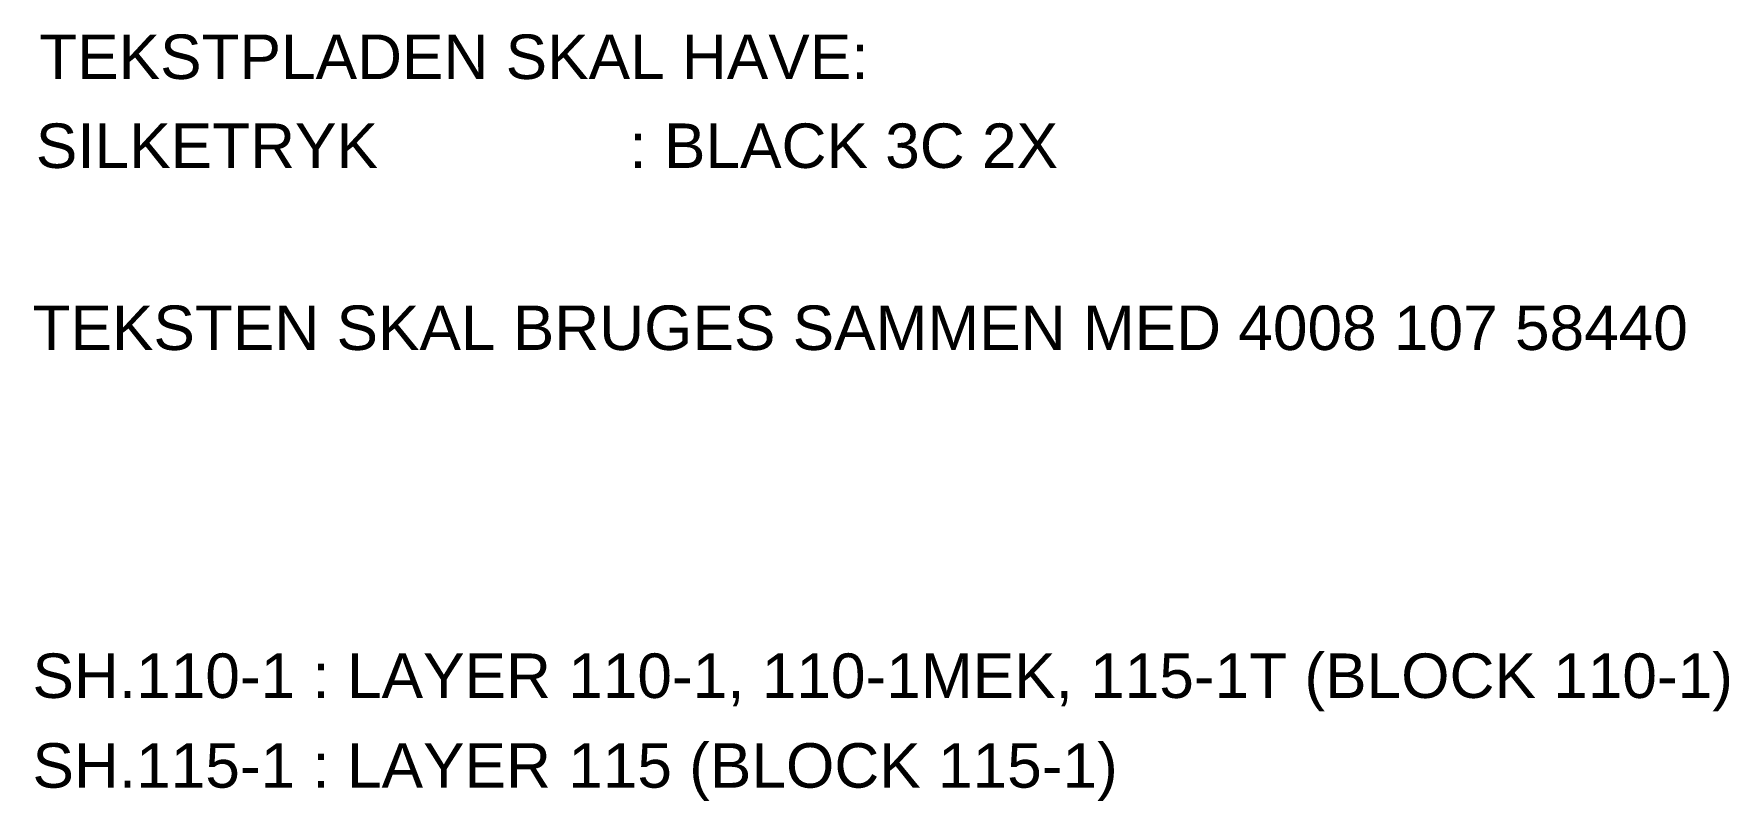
# Model space of a CAD drawing. Extents: x 37 to 190, y 26 to 95.
import ezdxf

# ---------------------------------------------------------------- set-up
doc = ezdxf.new("R2010")
doc.units = 0
doc.header["$MEASUREMENT"] = 0
doc.layers.add('README', color=10, linetype='CONTINUOUS')
doc.styles.get("Standard").update_dxf_attribs({"font": ''})
doc.styles.get('Standard').set_extended_font_data('Arial')

msp = doc.modelspace()

# ---------------------------------------------------------------- texts
at = {"layer": 'README'}
for s, p in [('TEKSTPLADEN SKAL HAVE:', (37.8, 91.25)), ('SILKETRYK', (37.5, 83.25)), (': BLACK 3C 2X', (90.84, 83.25)), ('TEKSTEN SKAL BRUGES SAMMEN MED 4008 107 58440', (37.2, 66.88)), ('SH.110-1 : LAYER 110-1, 110-1MEK, 115-1T (BLOCK 110-1)', (37.2, 35.59)), ('SH.115-1 : LAYER 115 (BLOCK 115-1) ', (37.2, 27.52))]:
    msp.add_text(s, height=4, dxfattribs=at).set_placement(p)

doc.saveas('drawing.dxf')
